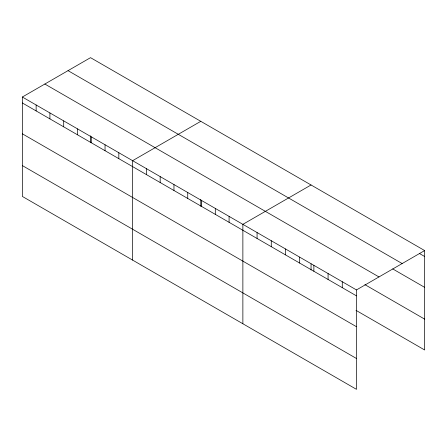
<?xml version="1.0" encoding="UTF-8"?>
<svg xmlns="http://www.w3.org/2000/svg" width="447" height="447" viewBox="0 0 447 447"><rect width="100%" height="100%" fill="white"/><g stroke="black" fill="none" stroke-linecap="round" stroke-linejoin="round"><path stroke-width="0.67" d="M356.471 326.712L356.471 289.93L22.35 97.021L22.35 196.434L356.471 389.337L356.471 326.712L22.35 133.809M356.013 310.352L424.65 349.979L424.65 250.566L90.529 57.663L22.35 97.021M200.787 121.321L132.608 160.68L132.608 260.093M311.051 184.98L242.872 224.338L242.872 323.751M356.471 289.93L424.65 250.566M419.325 253.432L424.65 256.505M68.028 70.648L402.149 263.557M392.701 268.904L424.65 287.348M44.851 84.036L378.972 276.939M364.892 284.627L424.65 319.13M22.35 102.961L356.471 295.864M22.35 165.586L356.471 358.494M342.273 281.727L342.273 287.667M328.076 273.53L328.076 279.47M313.872 265.334L313.872 271.268M311.051 263.825L311.051 269.994M299.674 257.131L299.674 263.071M285.471 248.934L285.471 254.874M271.273 240.737L271.273 246.677M257.07 232.541L257.07 238.475M229.087 216.382L229.087 222.321M215.309 208.425L215.309 214.364M201.524 200.468L201.524 206.408M200.787 199.479L200.787 206.335M187.74 192.512L187.74 198.451M173.961 184.555L173.961 190.489M160.177 176.593L160.177 182.532M146.392 168.636L146.392 174.576M118.829 152.723L118.829 158.663M105.045 144.767L105.045 150.706M91.261 136.81L91.261 142.749M90.529 135.821L90.529 142.677M77.482 128.853L77.482 134.793M63.697 120.897L63.697 126.831M49.913 112.935L49.913 118.874M36.134 104.978L36.134 110.917"/></g></svg>
